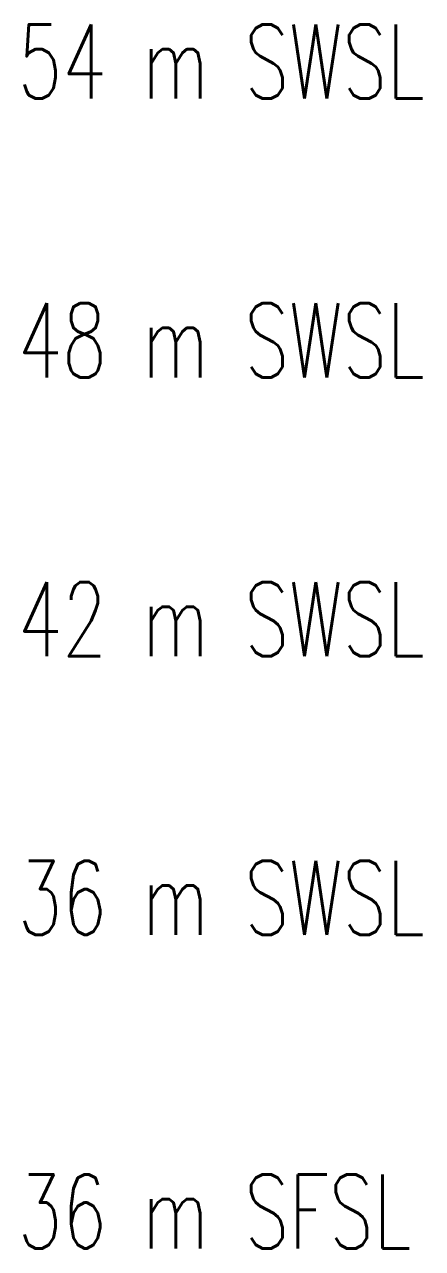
# Model space of a CAD drawing. Header units: millimetres. Extents: x 145 to 546, y 191 to 658.
# Drawn here: x 350.97 to 361.71, y 264.29 to 297.29 of the extents above; entities that cross this region are included whole.
import ezdxf

# ---------------------------------------------------------------- set-up
doc = ezdxf.new("R2010")
doc.units = ezdxf.units.MM
doc.styles.add('RS', font='romans', dxfattribs={"width": 0.7})

msp = doc.modelspace()

# ---------------------------------------------------------------- texts
at = {"style": 'RS', "width": 0.7}
for s, p in [('54 m SWSL', (350.793, 295.294)), ('48 m SWSL', (350.793, 287.777)), ('42 m SWSL', (350.793, 280.26)), ('36 m SWSL', (350.793, 272.743)), ('36 m SFSL', (350.793, 264.287))]:
    msp.add_text(s, height=2, dxfattribs=at).set_placement(p)

doc.saveas('drawing.dxf')
